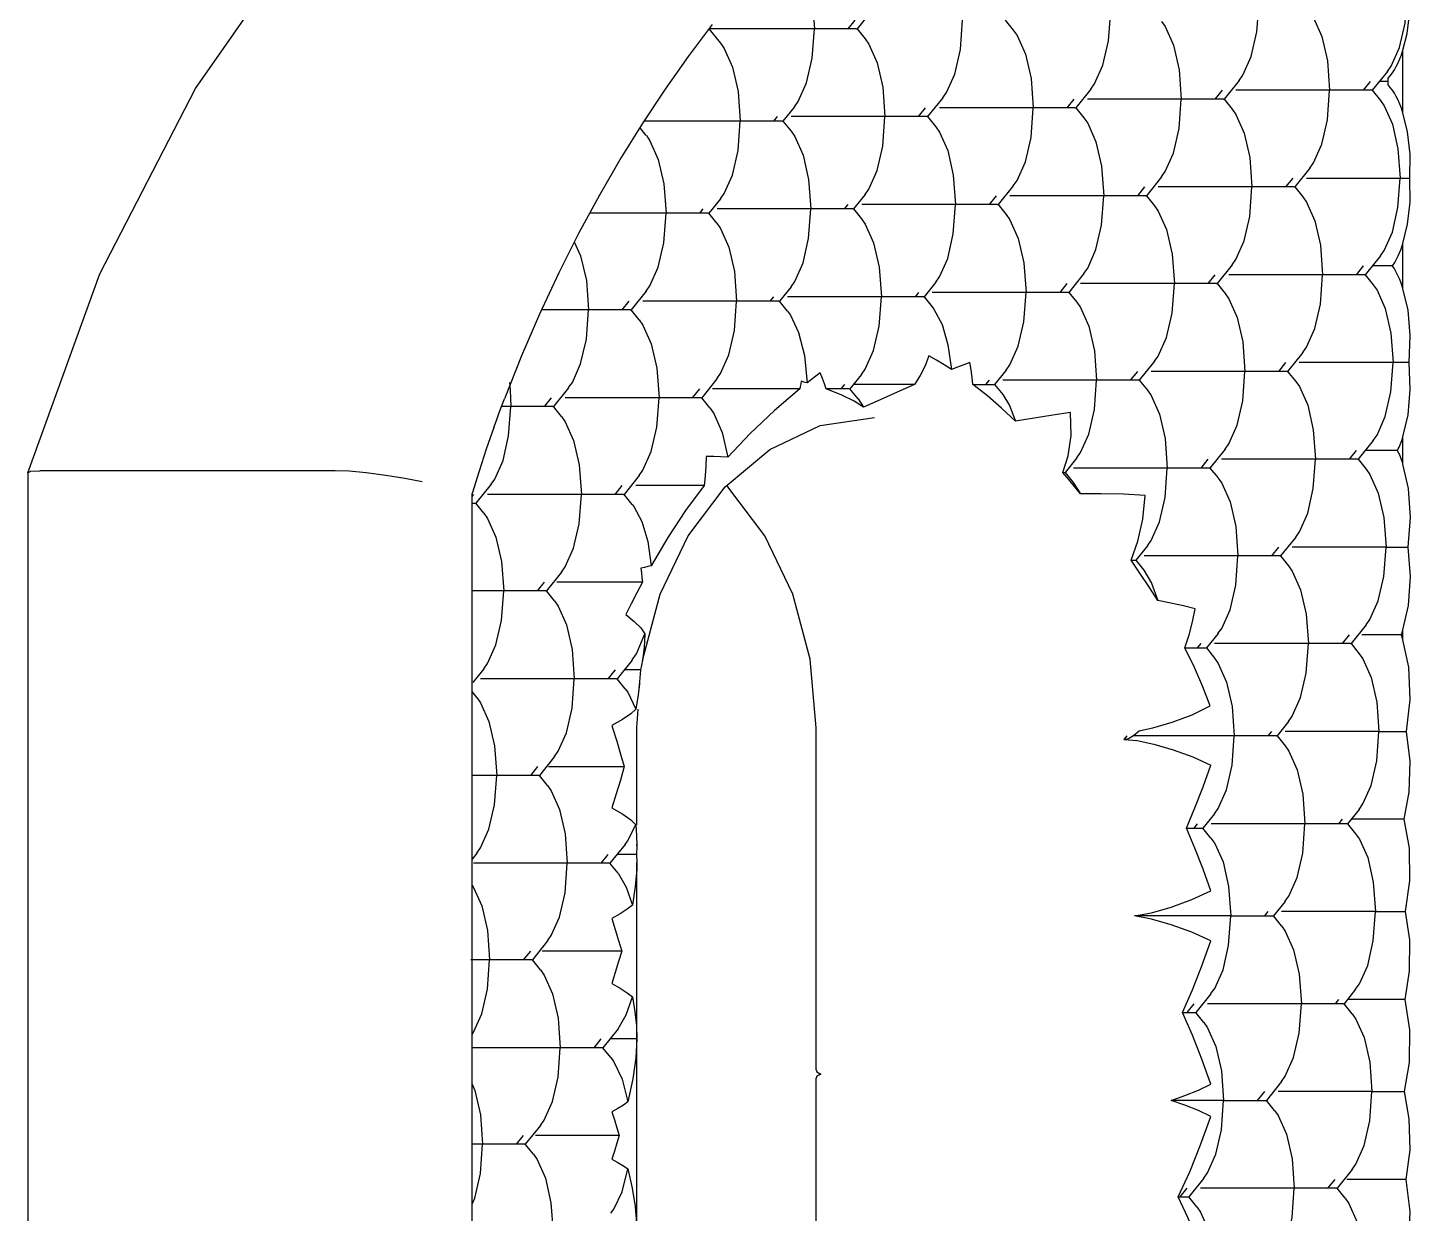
# Model space of a CAD drawing. Header units: millimetres. Extents: x 1084702 to 1166801, y 36632 to 124519.
# Drawn here: x 1097645.3 to 1097656.43, y 59353.25 to 59362.79 of the extents above; entities that cross this region are included whole.
import ezdxf

# ---------------------------------------------------------------- set-up
doc = ezdxf.new("R2010")
doc.units = ezdxf.units.MM
doc.header["$LTSCALE"] = 250
doc.linetypes.add('CENTER', pattern=[3, 2.5, -0.25, 0, -0.25])
doc.layers.get('0').update_dxf_attribs({"color": 255})

# ---------------------------------------------------------------- blocks, each defined once
blk = doc.blocks.new('PK65002M m platform_top')
at = {"linetype": 'Continuous'}
for p, q in [((-9494.819, 2012.475), (-9494.819, 2020.881)), ((-9498.397, 2019.4), (-9498.397, 2012.64)), ((-9499.725, 2018.828), (-9499.725, 2015.616)), ((-9501.169, 2018.695), (-9501.169, 2017.349)), ((-9505.428, 2018.315), (-9505.363, 2018.234)), ((-9504.234, 2018.385), (-9504.169, 2018.305)), ((-9505.485, 2018.083), (-9505.363, 2018.234)), ((-9505.359, 2018.234), (-9505.363, 2018.234)), ((-9505.359, 2018.234), (-9504.264, 2018.234)), ((-9505.29, 2018.234), (-9505.347, 2018.163)), ((-9504.291, 2018.154), (-9504.169, 2018.305)), ((-9504.084, 2018.305), (-9504.169, 2018.305)), ((-9504.153, 2018.234), (-9504.096, 2018.305)), ((-9505.921, 2018.163), (-9505.577, 2018.163)), ((-9505.577, 2018.163), (-9505.443, 2018.163)), ((-9498.465, 2018.117), (-9498.482, 2017.881)), ((-9498.948, 2017.729), (-9498.826, 2017.881)), ((-9498.891, 2017.961), (-9498.826, 2017.881)), ((-9498.822, 2017.881), (-9498.826, 2017.88)), ((-9498.822, 2017.881), (-9498.394, 2017.881)), ((-9498.81, 2017.81), (-9498.753, 2017.881)), ((-9498.465, 2017.644), (-9498.482, 2017.881)), ((-9499.582, 2017.81), (-9498.909, 2017.81)), ((-9505.945, 2017.676), (-9505.906, 2017.456)), ((-9504.859, 2017.608), (-9504.795, 2017.527)), ((-9505.644, 2017.456), (-9505.906, 2017.456)), ((-9505.644, 2017.456), (-9504.889, 2017.456)), ((-9504.916, 2017.376), (-9504.795, 2017.527)), ((-9504.778, 2017.456), (-9504.721, 2017.527)), ((-9504.45, 2017.527), (-9504.027, 2017.527)), ((-9501.207, 2017.315), (-9501.175, 2017.332)), ((-9501.189, 2017.315), (-9501.207, 2017.315)), ((-9501.175, 2017.298), (-9501.207, 2017.315)), ((-9501.175, 2017.332), (-9501.17, 2017.341)), ((-9501.17, 2017.341), (-9501.169, 2017.349)), ((-9501.169, 2017.28), (-9501.169, 2014.528)), ((-9499.573, 2016.951), (-9499.451, 2017.103)), ((-9499.516, 2017.183), (-9499.451, 2017.103)), ((-9499.447, 2017.103), (-9499.451, 2017.103)), ((-9499.447, 2017.103), (-9498.397, 2017.103)), ((-9499.435, 2017.032), (-9499.378, 2017.103)), ((-9499.725, 2017.032), (-9499.606, 2017.032)), ((-9499.606, 2017.032), (-9499.508, 2017.032)), ((-9504.291, 2016.9), (-9504.226, 2016.82)), ((-9505.513, 2016.633), (-9505.42, 2016.749)), ((-9505.485, 2016.83), (-9505.42, 2016.749)), ((-9505.415, 2016.749), (-9505.42, 2016.749)), ((-9505.415, 2016.749), (-9504.32, 2016.749)), ((-9505.375, 2016.714), (-9505.347, 2016.749)), ((-9504.348, 2016.669), (-9504.226, 2016.82)), ((-9504.118, 2016.82), (-9504.226, 2016.82)), ((-9504.21, 2016.749), (-9504.153, 2016.82)), ((-9505.913, 2016.714), (-9505.59, 2016.714)), ((-9505.59, 2016.714), (-9505.448, 2016.714)), ((-9498.522, 2016.632), (-9498.539, 2016.396)), ((-9498.948, 2016.476), (-9498.883, 2016.396)), ((-9499.603, 2016.325), (-9498.961, 2016.325)), ((-9499.005, 2016.244), (-9498.883, 2016.396)), ((-9498.879, 2016.396), (-9498.883, 2016.395)), ((-9498.879, 2016.396), (-9498.388, 2016.396)), ((-9498.867, 2016.325), (-9498.81, 2016.396)), ((-9498.522, 2016.159), (-9498.539, 2016.396)), ((-9505.949, 2016.236), (-9505.915, 2016.007)), ((-9504.916, 2016.123), (-9504.851, 2016.042)), ((-9505.673, 2016.007), (-9505.915, 2016.007)), ((-9505.673, 2016.007), (-9504.917, 2016.007)), ((-9504.945, 2015.926), (-9504.851, 2016.042)), ((-9504.807, 2016.007), (-9504.778, 2016.042)), ((-9504.507, 2016.042), (-9503.731, 2016.042)), ((-9499.639, 2015.811), (-9499.689, 2015.956)), ((-9499.573, 2015.698), (-9499.639, 2015.811)), ((-9499.573, 2015.698), (-9499.508, 2015.618)), ((-9499.723, 2015.547), (-9499.725, 2015.616)), ((-9499.725, 2015.478), (-9499.723, 2015.547)), ((-9499.723, 2015.547), (-9499.565, 2015.547)), ((-9499.63, 2015.467), (-9499.508, 2015.618)), ((-9499.504, 2015.618), (-9499.508, 2015.618)), ((-9499.504, 2015.618), (-9498.409, 2015.618)), ((-9499.492, 2015.547), (-9499.435, 2015.618)), ((-9498.436, 2015.537), (-9498.397, 2015.586)), ((-9504.348, 2015.416), (-9504.283, 2015.335)), ((-9499.722, 2015.395), (-9499.725, 2015.478)), ((-9499.725, 2015.478), (-9499.725, 2015.467)), ((-9499.649, 2015.441), (-9499.715, 2015.309)), ((-9499.63, 2015.466), (-9499.649, 2015.441)), ((-9505.448, 2015.3), (-9505.513, 2015.38)), ((-9504.376, 2015.219), (-9504.283, 2015.335)), ((-9504.15, 2015.335), (-9504.283, 2015.335)), ((-9504.238, 2015.3), (-9504.21, 2015.335)), ((-9499.725, 2015.309), (-9499.725, 2014.528)), ((-9499.715, 2015.309), (-9499.722, 2015.395)), ((-9505.903, 2015.264), (-9505.604, 2015.264)), ((-9505.604, 2015.264), (-9505.477, 2015.264)), ((-9505.541, 2015.184), (-9505.448, 2015.3)), ((-9505.444, 2015.3), (-9505.448, 2015.299)), ((-9505.444, 2015.3), (-9504.349, 2015.3)), ((-9505.404, 2015.264), (-9505.375, 2015.3)), ((-9499.005, 2014.991), (-9498.94, 2014.911)), ((-9499.062, 2014.759), (-9498.94, 2014.911)), ((-9498.935, 2014.911), (-9498.94, 2014.911)), ((-9498.935, 2014.911), (-9498.397, 2014.911)), ((-9498.924, 2014.84), (-9498.867, 2014.911)), ((-9499.013, 2014.84), (-9499.622, 2014.84)), ((-9504.88, 2014.592), (-9504.945, 2014.673)), ((-9505.701, 2014.557), (-9505.923, 2014.557)), ((-9505.701, 2014.557), (-9504.946, 2014.557)), ((-9504.973, 2014.477), (-9504.88, 2014.592)), ((-9504.875, 2014.592), (-9504.88, 2014.592)), ((-9504.875, 2014.592), (-9503.72, 2014.592)), ((-9504.835, 2014.557), (-9504.807, 2014.592)), ((-9503.725, 2014.59), (-9503.77, 2014.551)), ((-9503.646, 2014.622), (-9503.754, 2014.631)), ((-9503.67, 2014.592), (-9503.646, 2014.622)), ((-9499.725, 2014.528), (-9499.734, 2014.378)), ((-9499.523, 2014.508), (-9499.529, 2014.528)), ((-9499.717, 2014.377), (-9499.676, 2014.415)), ((-9499.734, 2014.263), (-9499.717, 2014.377)), ((-9499.651, 2014.242), (-9499.717, 2014.377)), ((-9499.745, 2014.174), (-9499.734, 2014.263)), ((-9499.742, 2014.22), (-9499.745, 2014.174)), ((-9499.63, 2014.214), (-9499.651, 2014.242)), ((-9499.63, 2014.213), (-9499.565, 2014.133)), ((-9498.436, 2014.284), (-9498.397, 2014.236)), ((-9499.754, 2014.062), (-9499.747, 2014.158)), ((-9499.747, 2014.158), (-9499.745, 2014.174)), ((-9499.687, 2013.982), (-9499.565, 2014.133)), ((-9499.561, 2014.133), (-9499.565, 2014.133)), ((-9499.561, 2014.133), (-9498.466, 2014.133)), ((-9499.549, 2014.062), (-9499.492, 2014.133)), ((-9498.493, 2014.052), (-9498.404, 2014.163)), ((-9504.311, 2013.885), (-9504.376, 2013.966)), ((-9499.771, 2013.987), (-9499.913, 2013.452)), ((-9499.771, 2013.987), (-9499.754, 2014.062)), ((-9499.754, 2014.062), (-9499.671, 2014.062)), ((-9499.687, 2013.981), (-9499.721, 2013.932)), ((-9499.671, 2014.062), (-9499.622, 2014.062)), ((-9505.477, 2013.85), (-9505.541, 2013.931)), ((-9504.405, 2013.769), (-9504.311, 2013.885)), ((-9504.267, 2013.85), (-9504.238, 2013.885)), ((-9499.721, 2013.932), (-9499.789, 2013.772)), ((-9505.894, 2013.819), (-9505.894, 2013.74)), ((-9505.881, 2013.779), (-9505.563, 2013.779)), ((-9505.598, 2013.699), (-9505.477, 2013.85)), ((-9505.472, 2013.85), (-9505.477, 2013.85)), ((-9505.472, 2013.85), (-9504.377, 2013.85)), ((-9505.46, 2013.779), (-9505.404, 2013.85)), ((-9499.913, 2013.452), (-9500.139, 2012.982)), ((-9499.118, 2013.274), (-9498.997, 2013.426)), ((-9499.062, 2013.506), (-9498.997, 2013.426)), ((-9498.992, 2013.426), (-9498.997, 2013.426)), ((-9498.992, 2013.426), (-9498.397, 2013.426)), ((-9498.924, 2013.426), (-9498.98, 2013.355)), ((-9499.769, 2013.355), (-9499.081, 2013.355)), ((-9504.908, 2013.143), (-9504.973, 2013.224)), ((-9503.743, 2013.178), (-9503.808, 2013.259)), ((-9503.776, 2013.283), (-9503.704, 2013.178)), ((-9505.03, 2012.992), (-9504.908, 2013.143)), ((-9504.904, 2013.143), (-9504.908, 2013.143)), ((-9504.904, 2013.143), (-9503.809, 2013.143)), ((-9504.892, 2013.072), (-9504.835, 2013.143)), ((-9503.836, 2013.062), (-9503.743, 2013.178)), ((-9503.704, 2013.178), (-9503.743, 2013.178)), ((-9505.758, 2013.072), (-9505.935, 2013.072)), ((-9505.758, 2013.072), (-9505.003, 2013.072)), ((-9500.139, 2012.982), (-9500.437, 2012.588)), ((-9499.687, 2012.729), (-9499.7, 2012.746)), ((-9498.493, 2012.799), (-9498.428, 2012.719)), ((-9503.239, 2012.552), (-9503.296, 2012.643)), ((-9499.744, 2012.497), (-9499.622, 2012.648)), ((-9499.687, 2012.729), (-9499.622, 2012.648)), ((-9499.618, 2012.648), (-9499.622, 2012.648)), ((-9499.618, 2012.648), (-9498.523, 2012.648)), ((-9499.549, 2012.648), (-9499.606, 2012.577)), ((-9498.55, 2012.567), (-9498.428, 2012.719)), ((-9498.454, 2012.462), (-9498.397, 2012.64)), ((-9498.397, 2012.719), (-9498.428, 2012.719)), ((-9498.397, 2012.666), (-9498.412, 2012.648)), ((-9503.175, 2012.471), (-9503.239, 2012.552)), ((-9503.202, 2012.528), (-9503.154, 2012.471)), ((-9500.266, 2012.577), (-9499.716, 2012.577)), ((-9505.533, 2012.365), (-9505.598, 2012.446)), ((-9504.461, 2012.285), (-9504.34, 2012.436)), ((-9504.34, 2012.436), (-9504.405, 2012.516)), ((-9504.335, 2012.436), (-9504.34, 2012.436)), ((-9504.335, 2012.436), (-9503.24, 2012.436)), ((-9504.324, 2012.365), (-9504.267, 2012.436)), ((-9503.268, 2012.355), (-9503.175, 2012.471)), ((-9503.154, 2012.471), (-9503.197, 2012.337)), ((-9503.154, 2012.471), (-9503.175, 2012.471)), ((-9497.296, 2012.458), (-9494.917, 2012.458)), ((-9494.819, 2012.475), (-9494.819, 2012.474)), ((-9505.894, 2012.404), (-9505.894, 2012.184)), ((-9505.655, 2012.214), (-9505.533, 2012.365)), ((-9505.529, 2012.365), (-9505.533, 2012.365)), ((-9505.529, 2012.365), (-9504.434, 2012.365)), ((-9505.517, 2012.294), (-9505.46, 2012.365)), ((-9505.851, 2012.294), (-9505.6, 2012.294)), ((-9501.201, 2012.095), (-9501.637, 2012.028)), ((-9498.692, 2012.178), (-9498.709, 2011.941)), ((-9499.118, 2012.021), (-9499.054, 2011.941)), ((-9502.547, 2011.855), (-9502.431, 2011.764)), ((-9501.683, 2011.886), (-9501.549, 2011.946)), ((-9501.506, 2011.88), (-9501.549, 2011.946)), ((-9501.506, 2011.88), (-9501.441, 2011.799)), ((-9500.369, 2011.719), (-9500.247, 2011.87)), ((-9500.312, 2011.951), (-9500.247, 2011.87)), ((-9500.243, 2011.87), (-9500.247, 2011.87)), ((-9500.243, 2011.87), (-9499.148, 2011.87)), ((-9500.174, 2011.87), (-9500.231, 2011.799)), ((-9499.175, 2011.79), (-9499.054, 2011.941)), ((-9499.049, 2011.941), (-9499.053, 2011.941)), ((-9499.049, 2011.941), (-9498.659, 2011.941)), ((-9498.98, 2011.941), (-9499.037, 2011.87)), ((-9498.795, 2011.534), (-9498.659, 2011.878)), ((-9498.708, 2011.875), (-9498.709, 2011.941)), ((-9498.659, 2011.941), (-9498.633, 2011.941)), ((-9498.635, 2011.941), (-9498.659, 2011.878)), ((-9504.965, 2011.658), (-9505.03, 2011.739)), ((-9503.771, 2011.729), (-9503.836, 2011.809)), ((-9502.699, 2011.648), (-9502.606, 2011.764)), ((-9502.606, 2011.764), (-9502.671, 2011.845)), ((-9502.561, 2011.729), (-9502.533, 2011.764)), ((-9502.431, 2011.764), (-9502.546, 2011.764)), ((-9501.961, 2011.764), (-9501.622, 2011.764)), ((-9501.622, 2011.764), (-9501.469, 2011.764)), ((-9501.534, 2011.683), (-9501.441, 2011.799)), ((-9501.396, 2011.764), (-9501.368, 2011.799)), ((-9501.375, 2011.849), (-9501.25, 2011.799)), ((-9501.036, 2011.799), (-9500.334, 2011.799)), ((-9505.087, 2011.507), (-9504.965, 2011.658)), ((-9504.961, 2011.658), (-9504.965, 2011.658)), ((-9504.961, 2011.658), (-9503.866, 2011.658)), ((-9504.949, 2011.587), (-9504.892, 2011.658)), ((-9503.893, 2011.577), (-9503.771, 2011.729)), ((-9503.767, 2011.729), (-9503.771, 2011.729)), ((-9503.767, 2011.729), (-9502.672, 2011.729)), ((-9503.755, 2011.658), (-9503.698, 2011.729)), ((-9505.945, 2011.587), (-9505.059, 2011.587)), ((-9499.744, 2011.244), (-9499.679, 2011.163)), ((-9503.203, 2011.022), (-9503.268, 2011.102)), ((-9502.038, 2011.057), (-9502.103, 2011.138)), ((-9500.966, 2010.976), (-9500.873, 2011.092)), ((-9500.937, 2011.173), (-9500.873, 2011.092)), ((-9500.868, 2011.092), (-9500.872, 2011.092)), ((-9500.868, 2011.092), (-9499.773, 2011.092)), ((-9500.799, 2011.092), (-9500.828, 2011.057)), ((-9499.8, 2011.012), (-9499.679, 2011.163)), ((-9499.674, 2011.163), (-9499.679, 2011.163)), ((-9499.674, 2011.163), (-9498.956, 2011.163)), ((-9499.606, 2011.163), (-9499.663, 2011.092)), ((-9505.894, 2010.99), (-9505.894, 2010.629)), ((-9505.59, 2010.88), (-9505.655, 2010.961)), ((-9504.397, 2010.951), (-9504.461, 2011.031)), ((-9503.325, 2010.87), (-9503.203, 2011.022)), ((-9503.199, 2011.022), (-9503.203, 2011.021)), ((-9503.199, 2011.022), (-9502.104, 2011.022)), ((-9503.187, 2010.951), (-9503.13, 2011.022)), ((-9502.131, 2010.941), (-9502.038, 2011.057)), ((-9502.033, 2011.057), (-9502.038, 2011.057)), ((-9502.033, 2011.057), (-9500.938, 2011.057)), ((-9501.993, 2011.022), (-9501.965, 2011.057)), ((-9505.712, 2010.729), (-9505.59, 2010.88)), ((-9505.586, 2010.88), (-9505.59, 2010.88)), ((-9505.586, 2010.88), (-9504.491, 2010.88)), ((-9505.574, 2010.809), (-9505.517, 2010.88)), ((-9504.518, 2010.8), (-9504.397, 2010.951)), ((-9504.392, 2010.951), (-9504.397, 2010.951)), ((-9504.392, 2010.951), (-9503.297, 2010.951)), ((-9504.38, 2010.88), (-9504.324, 2010.951)), ((-9499.255, 2010.549), (-9499.095, 2010.865)), ((-9505.81, 2010.809), (-9505.647, 2010.809)), ((-9499.221, 2010.615), (-9499.272, 2010.729)), ((-9499.423, 2010.239), (-9499.255, 2010.549)), ((-9501.469, 2010.35), (-9501.534, 2010.43)), ((-9500.369, 2010.466), (-9500.304, 2010.385)), ((-9505.951, 2010.296), (-9505.95, 2010.102)), ((-9503.828, 2010.244), (-9503.893, 2010.324)), ((-9502.756, 2010.163), (-9502.635, 2010.315)), ((-9502.635, 2010.315), (-9502.699, 2010.395)), ((-9502.63, 2010.315), (-9502.634, 2010.314)), ((-9502.63, 2010.315), (-9501.535, 2010.315)), ((-9502.618, 2010.244), (-9502.561, 2010.315)), ((-9501.563, 2010.234), (-9501.469, 2010.35)), ((-9501.465, 2010.35), (-9501.469, 2010.35)), ((-9501.465, 2010.35), (-9500.37, 2010.35)), ((-9501.396, 2010.35), (-9501.425, 2010.315)), ((-9500.397, 2010.269), (-9500.304, 2010.385)), ((-9500.3, 2010.385), (-9500.304, 2010.385)), ((-9500.3, 2010.385), (-9499.343, 2010.385)), ((-9500.231, 2010.385), (-9500.259, 2010.35)), ((-9505.022, 2010.173), (-9505.087, 2010.254)), ((-9503.95, 2010.093), (-9503.828, 2010.244)), ((-9503.824, 2010.244), (-9503.828, 2010.244)), ((-9503.824, 2010.244), (-9502.729, 2010.244)), ((-9503.812, 2010.173), (-9503.755, 2010.244)), ((-9499.599, 2009.936), (-9499.423, 2010.239)), ((-9505.95, 2010.102), (-9505.951, 2009.909)), ((-9505.116, 2010.102), (-9505.95, 2010.102)), ((-9505.144, 2010.022), (-9505.022, 2010.173)), ((-9505.017, 2010.173), (-9505.022, 2010.173)), ((-9505.017, 2010.173), (-9503.923, 2010.173)), ((-9505.006, 2010.102), (-9504.949, 2010.173)), ((-9499.772, 2009.658), (-9499.599, 2009.936)), ((-9499.8, 2009.759), (-9499.749, 2009.694)), ((-9502.066, 2009.607), (-9502.131, 2009.688)), ((-9500.994, 2009.527), (-9500.901, 2009.643)), ((-9500.901, 2009.643), (-9500.966, 2009.723)), ((-9500.896, 2009.643), (-9500.901, 2009.643)), ((-9500.896, 2009.643), (-9499.781, 2009.643)), ((-9500.828, 2009.643), (-9500.856, 2009.607)), ((-9505.894, 2009.576), (-9505.894, 2009.073)), ((-9504.454, 2009.466), (-9504.518, 2009.547)), ((-9503.381, 2009.385), (-9503.26, 2009.537)), ((-9503.26, 2009.537), (-9503.325, 2009.617)), ((-9503.255, 2009.537), (-9503.26, 2009.537)), ((-9503.255, 2009.537), (-9502.161, 2009.537)), ((-9503.244, 2009.466), (-9503.187, 2009.537)), ((-9502.188, 2009.456), (-9502.066, 2009.607)), ((-9502.062, 2009.607), (-9502.066, 2009.607)), ((-9502.062, 2009.607), (-9500.967, 2009.607)), ((-9501.993, 2009.607), (-9502.05, 2009.537)), ((-9505.647, 2009.395), (-9505.712, 2009.476)), ((-9504.575, 2009.315), (-9504.454, 2009.466)), ((-9504.449, 2009.466), (-9504.453, 2009.466)), ((-9504.449, 2009.466), (-9503.354, 2009.466)), ((-9504.437, 2009.395), (-9504.38, 2009.466)), ((-9505.775, 2009.352), (-9505.775, 2009.297)), ((-9505.775, 2009.325), (-9505.704, 2009.325)), ((-9505.769, 2009.244), (-9505.647, 2009.395)), ((-9505.643, 2009.395), (-9505.647, 2009.395)), ((-9505.643, 2009.395), (-9504.548, 2009.395)), ((-9505.631, 2009.325), (-9505.574, 2009.395)), ((-9505.799, 2009.201), (-9505.866, 2009.051)), ((-9505.769, 2009.244), (-9505.799, 2009.201)), ((-9500.33, 2008.866), (-9500.138, 2009.122)), ((-9501.498, 2008.9), (-9501.563, 2008.981)), ((-9500.304, 2008.901), (-9500.397, 2009.016)), ((-9502.691, 2008.83), (-9502.756, 2008.91)), ((-9501.619, 2008.749), (-9501.498, 2008.9)), ((-9501.493, 2008.9), (-9501.498, 2008.9)), ((-9501.493, 2008.9), (-9500.304, 2008.9)), ((-9501.425, 2008.9), (-9501.482, 2008.83))]:
    blk.add_line(p, q, dxfattribs=at)
for points in [[(-9504.234, 2018.385), (-9504.264, 2018.428), (-9504.331, 2018.578), (-9504.376, 2018.775), (-9504.394, 2019.012)], [(-9505.894, 2018.91), (-9505.941, 2018.686), (-9505.952, 2018.421), (-9505.921, 2018.163)], [(-9505.428, 2018.315), (-9505.458, 2018.358), (-9505.525, 2018.507), (-9505.57, 2018.704), (-9505.587, 2018.941)], [(-9504.859, 2018.861), (-9504.889, 2018.818), (-9504.956, 2018.668), (-9505.002, 2018.471), (-9505.019, 2018.234)], [(-9504.303, 2018.828), (-9504.234, 2018.645), (-9504.161, 2018.47), (-9504.084, 2018.305)], [(-9498.891, 2017.961), (-9498.921, 2018.004), (-9498.988, 2018.154), (-9499.033, 2018.351), (-9499.051, 2018.588)], [(-9499.653, 2018.079), (-9499.686, 2018.235), (-9499.71, 2018.382), (-9499.723, 2018.517)], [(-9499.516, 2018.436), (-9499.54, 2018.403), (-9499.607, 2018.263), (-9499.653, 2018.079)], [(-9498.397, 2018.364), (-9498.42, 2018.315), (-9498.465, 2018.117)], [(-9504.859, 2017.608), (-9504.889, 2017.65), (-9504.956, 2017.8), (-9505.002, 2017.997), (-9505.019, 2018.234)], [(-9504.084, 2018.305), (-9504.177, 2018.102), (-9504.264, 2017.886), (-9504.346, 2017.657)], [(-9505.921, 2018.163), (-9505.951, 2017.926), (-9505.945, 2017.676)], [(-9504.291, 2018.153), (-9504.321, 2018.111), (-9504.388, 2017.961), (-9504.433, 2017.764), (-9504.45, 2017.527)], [(-9505.484, 2018.083), (-9505.515, 2018.04), (-9505.582, 2017.89), (-9505.627, 2017.693), (-9505.644, 2017.456)], [(-9499.523, 2018), (-9499.572, 2018.027), (-9499.616, 2018.054), (-9499.653, 2018.079)], [(-9499.582, 2017.81), (-9499.564, 2017.873), (-9499.544, 2017.936), (-9499.523, 2018)], [(-9499.523, 2017.619), (-9499.544, 2017.683), (-9499.564, 2017.747), (-9499.582, 2017.81)], [(-9504.346, 2017.657), (-9504.247, 2017.61), (-9504.138, 2017.566), (-9504.027, 2017.527)], [(-9498.948, 2017.729), (-9498.978, 2017.686), (-9499.045, 2017.537), (-9499.09, 2017.34), (-9499.107, 2017.103)], [(-9498.397, 2017.397), (-9498.42, 2017.447), (-9498.465, 2017.644)], [(-9499.725, 2017.032), (-9499.716, 2017.185), (-9499.691, 2017.355), (-9499.653, 2017.54)], [(-9499.653, 2017.54), (-9499.616, 2017.566), (-9499.572, 2017.592), (-9499.523, 2017.619)], [(-9499.516, 2017.183), (-9499.54, 2017.217), (-9499.607, 2017.356), (-9499.653, 2017.54)], [(-9505.906, 2017.456), (-9505.947, 2017.221), (-9505.95, 2016.958), (-9505.913, 2016.714)], [(-9505.485, 2016.83), (-9505.515, 2016.873), (-9505.582, 2017.022), (-9505.627, 2017.219), (-9505.644, 2017.456)], [(-9504.45, 2017.527), (-9504.79, 2017.527), (-9504.794, 2017.527)], [(-9504.291, 2016.901), (-9504.321, 2016.943), (-9504.388, 2017.093), (-9504.433, 2017.29), (-9504.45, 2017.527)], [(-9504.027, 2017.527), (-9504.138, 2017.488), (-9504.247, 2017.444), (-9504.346, 2017.397)], [(-9504.916, 2017.376), (-9504.946, 2017.333), (-9505.013, 2017.183), (-9505.059, 2016.986), (-9505.076, 2016.749)], [(-9504.346, 2017.397), (-9504.274, 2017.195), (-9504.198, 2017.003), (-9504.118, 2016.82)], [(-9501.169, 2017.28), (-9501.17, 2017.289), (-9501.175, 2017.298)], [(-9498.948, 2016.476), (-9498.978, 2016.519), (-9499.045, 2016.669), (-9499.09, 2016.866), (-9499.107, 2017.103)], [(-9499.689, 2016.694), (-9499.708, 2016.815), (-9499.721, 2016.928), (-9499.725, 2017.032)], [(-9498.397, 2016.997), (-9498.409, 2016.979), (-9498.476, 2016.83), (-9498.522, 2016.632)], [(-9499.573, 2016.951), (-9499.639, 2016.839), (-9499.689, 2016.694)], [(-9504.916, 2016.123), (-9504.946, 2016.165), (-9505.013, 2016.315), (-9505.059, 2016.512), (-9505.076, 2016.749)], [(-9504.118, 2016.82), (-9504.198, 2016.637), (-9504.274, 2016.445), (-9504.346, 2016.243)], [(-9505.913, 2016.714), (-9505.948, 2016.486), (-9505.949, 2016.236)], [(-9504.348, 2016.668), (-9504.378, 2016.626), (-9504.445, 2016.476), (-9504.49, 2016.279), (-9504.507, 2016.042)], [(-9499.523, 2016.586), (-9499.591, 2016.624), (-9499.647, 2016.661), (-9499.689, 2016.694)], [(-9505.513, 2016.633), (-9505.543, 2016.59), (-9505.61, 2016.441), (-9505.655, 2016.244), (-9505.673, 2016.007)], [(-9499.603, 2016.325), (-9499.578, 2016.41), (-9499.551, 2016.498), (-9499.523, 2016.586)], [(-9499.523, 2016.064), (-9499.551, 2016.152), (-9499.578, 2016.239), (-9499.603, 2016.325)], [(-9504.346, 2016.243), (-9504.193, 2016.173), (-9504.028, 2016.113), (-9503.868, 2016.068), (-9503.731, 2016.042)], [(-9499.005, 2016.244), (-9499.035, 2016.201), (-9499.102, 2016.052), (-9499.147, 2015.855), (-9499.164, 2015.618)], [(-9498.397, 2015.795), (-9498.409, 2015.812), (-9498.476, 2015.962), (-9498.522, 2016.159)], [(-9505.915, 2016.007), (-9505.95, 2015.76), (-9505.946, 2015.497), (-9505.903, 2015.264)], [(-9505.513, 2015.38), (-9505.543, 2015.423), (-9505.61, 2015.573), (-9505.655, 2015.77), (-9505.673, 2016.007)], [(-9504.507, 2016.042), (-9504.847, 2016.042), (-9504.851, 2016.042)], [(-9504.348, 2015.416), (-9504.378, 2015.458), (-9504.445, 2015.608), (-9504.49, 2015.805), (-9504.507, 2016.042)], [(-9503.731, 2016.042), (-9503.868, 2016.016), (-9504.028, 2015.971), (-9504.194, 2015.911), (-9504.346, 2015.841)], [(-9499.689, 2015.956), (-9499.647, 2015.989), (-9499.591, 2016.026), (-9499.523, 2016.064)], [(-9504.944, 2015.926), (-9504.975, 2015.883), (-9505.042, 2015.734), (-9505.087, 2015.536), (-9505.104, 2015.3)], [(-9499.725, 2015.616), (-9499.724, 2015.668), (-9499.712, 2015.805), (-9499.689, 2015.956)], [(-9504.346, 2015.841), (-9504.284, 2015.665), (-9504.219, 2015.497), (-9504.15, 2015.335)], [(-9499.005, 2014.991), (-9499.035, 2015.034), (-9499.102, 2015.184), (-9499.147, 2015.381), (-9499.164, 2015.618)], [(-9498.436, 2015.537), (-9498.466, 2015.494), (-9498.533, 2015.345)], [(-9504.15, 2015.335), (-9504.219, 2015.173), (-9504.284, 2015.004), (-9504.346, 2014.829)], [(-9499.523, 2015.172), (-9499.611, 2015.222), (-9499.676, 2015.269), (-9499.715, 2015.309)], [(-9498.533, 2015.345), (-9498.579, 2015.148), (-9498.596, 2014.911)], [(-9505.903, 2015.264), (-9505.944, 2015.047), (-9505.952, 2014.797), (-9505.923, 2014.557)], [(-9504.945, 2014.673), (-9504.975, 2014.716), (-9505.042, 2014.866), (-9505.087, 2015.063), (-9505.104, 2015.3)], [(-9504.376, 2015.219), (-9504.406, 2015.176), (-9504.473, 2015.026), (-9504.519, 2014.829), (-9504.536, 2014.592)], [(-9505.541, 2015.184), (-9505.571, 2015.141), (-9505.638, 2014.991), (-9505.684, 2014.794), (-9505.701, 2014.557)], [(-9499.622, 2014.84), (-9499.592, 2014.948), (-9499.559, 2015.059), (-9499.523, 2015.172)], [(-9498.533, 2014.477), (-9498.579, 2014.674), (-9498.596, 2014.911)], [(-9503.754, 2014.631), (-9503.888, 2014.659), (-9504.043, 2014.704), (-9504.201, 2014.762), (-9504.346, 2014.829)], [(-9499.529, 2014.528), (-9499.563, 2014.635), (-9499.594, 2014.739), (-9499.622, 2014.84)], [(-9499.061, 2014.759), (-9499.092, 2014.717), (-9499.158, 2014.567), (-9499.204, 2014.37), (-9499.221, 2014.133)], [(-9505.923, 2014.557), (-9505.953, 2014.301), (-9505.941, 2014.04), (-9505.894, 2013.819)], [(-9505.542, 2013.931), (-9505.571, 2013.973), (-9505.638, 2014.123), (-9505.684, 2014.32), (-9505.701, 2014.557)], [(-9504.376, 2013.966), (-9504.406, 2014.009), (-9504.473, 2014.159), (-9504.519, 2014.356), (-9504.536, 2014.592)], [(-9503.88, 2014.528), (-9504.036, 2014.483), (-9504.197, 2014.422), (-9504.342, 2014.351)], [(-9503.77, 2014.551), (-9503.805, 2014.545), (-9503.841, 2014.537), (-9503.88, 2014.528)], [(-9503.646, 2014.622), (-9503.683, 2014.614), (-9503.725, 2014.59)], [(-9501.169, 2014.528), (-9501.121, 2013.976), (-9500.981, 2013.452), (-9500.756, 2012.982), (-9500.457, 2012.588), (-9500.447, 2012.579)], [(-9504.973, 2014.476), (-9505.003, 2014.434), (-9505.07, 2014.284), (-9505.115, 2014.087), (-9505.133, 2013.85)], [(-9499.676, 2014.415), (-9499.61, 2014.46), (-9499.523, 2014.508)], [(-9498.436, 2014.284), (-9498.466, 2014.327), (-9498.533, 2014.477)], [(-9504.342, 2014.351), (-9504.282, 2014.198), (-9504.214, 2014.043), (-9504.138, 2013.885)], [(-9499.062, 2013.506), (-9499.092, 2013.549), (-9499.158, 2013.699), (-9499.204, 2013.896), (-9499.221, 2014.133)], [(-9499.789, 2013.772), (-9499.784, 2013.881), (-9499.771, 2013.987)], [(-9498.493, 2014.052), (-9498.523, 2014.009), (-9498.59, 2013.86), (-9498.635, 2013.663), (-9498.653, 2013.426)], [(-9504.138, 2013.885), (-9504.252, 2013.885), (-9504.307, 2013.885), (-9504.311, 2013.885)], [(-9504.138, 2013.885), (-9504.171, 2013.779), (-9504.198, 2013.674), (-9504.22, 2013.571)], [(-9504.973, 2013.224), (-9505.003, 2013.266), (-9505.07, 2013.416), (-9505.115, 2013.613), (-9505.133, 2013.85)], [(-9504.404, 2013.769), (-9504.435, 2013.727), (-9504.502, 2013.577), (-9504.547, 2013.38), (-9504.564, 2013.143)], [(-9499.637, 2013.615), (-9499.704, 2013.671), (-9499.756, 2013.724), (-9499.789, 2013.772)], [(-9505.894, 2013.74), (-9505.938, 2013.543), (-9505.954, 2013.31), (-9505.935, 2013.072)], [(-9505.598, 2013.699), (-9505.628, 2013.656), (-9505.695, 2013.506), (-9505.741, 2013.309), (-9505.758, 2013.072)], [(-9504.22, 2013.571), (-9504.126, 2013.546), (-9504.024, 2013.523), (-9503.92, 2013.503)], [(-9499.769, 2013.355), (-9499.724, 2013.442), (-9499.68, 2013.529), (-9499.637, 2013.615)], [(-9503.92, 2013.503), (-9503.848, 2013.391), (-9503.776, 2013.283)], [(-9503.808, 2013.259), (-9503.87, 2013.363), (-9503.92, 2013.503)], [(-9498.493, 2012.799), (-9498.523, 2012.842), (-9498.59, 2012.992), (-9498.635, 2013.189), (-9498.653, 2013.426)], [(-9499.756, 2013.242), (-9499.761, 2013.279), (-9499.765, 2013.317), (-9499.769, 2013.355)], [(-9500.266, 2012.577), (-9500.117, 2012.779), (-9499.975, 2012.995), (-9499.841, 2013.223)], [(-9499.841, 2013.223), (-9499.814, 2013.229), (-9499.785, 2013.236), (-9499.756, 2013.242)], [(-9499.7, 2012.746), (-9499.764, 2012.867), (-9499.813, 2013.028), (-9499.841, 2013.223)], [(-9499.118, 2013.274), (-9499.148, 2013.232), (-9499.215, 2013.082), (-9499.261, 2012.885), (-9499.278, 2012.648)], [(-9504.405, 2012.517), (-9504.435, 2012.559), (-9504.502, 2012.709), (-9504.547, 2012.906), (-9504.564, 2013.143)], [(-9503.704, 2013.178), (-9503.758, 2013.025), (-9503.798, 2012.848), (-9503.819, 2012.656)], [(-9505.935, 2013.072), (-9505.954, 2012.834), (-9505.938, 2012.601), (-9505.894, 2012.404)], [(-9505.598, 2012.446), (-9505.628, 2012.488), (-9505.695, 2012.638), (-9505.741, 2012.835), (-9505.758, 2013.072)], [(-9505.03, 2012.992), (-9505.06, 2012.949), (-9505.127, 2012.799), (-9505.172, 2012.602), (-9505.189, 2012.365)], [(-9503.836, 2013.062), (-9503.866, 2013.02), (-9503.933, 2012.87), (-9503.979, 2012.673), (-9503.996, 2012.436)], [(-9503.819, 2012.656), (-9503.643, 2012.647), (-9503.465, 2012.643), (-9503.296, 2012.643)], [(-9503.296, 2012.643), (-9503.249, 2012.586), (-9503.202, 2012.528)], [(-9499.118, 2012.022), (-9499.148, 2012.064), (-9499.215, 2012.214), (-9499.261, 2012.411), (-9499.278, 2012.648)], [(-9500.437, 2012.588), (-9500.795, 2012.287), (-9501.201, 2012.095)], [(-9500.283, 2012.342), (-9500.28, 2012.421), (-9500.274, 2012.5), (-9500.266, 2012.577)], [(-9498.55, 2012.567), (-9498.58, 2012.525), (-9498.647, 2012.375), (-9498.692, 2012.178)], [(-9497.995, 2012.548), (-9497.856, 2012.52), (-9497.702, 2012.495), (-9497.546, 2012.475), (-9497.407, 2012.462), (-9497.296, 2012.458)], [(-9503.836, 2011.809), (-9503.866, 2011.852), (-9503.933, 2012.002), (-9503.979, 2012.199), (-9503.996, 2012.436)], [(-9494.819, 2012.474), (-9495.401, 2010.874), (-9496.171, 2009.38), (-9497.107, 2008.039), (-9498.19, 2006.878), (-9499.396, 2005.923), (-9500.697, 2005.194)], [(-9499.743, 2012.497), (-9499.774, 2012.454), (-9499.841, 2012.304), (-9499.886, 2012.107), (-9499.903, 2011.87)], [(-9498.574, 2012.11), (-9498.512, 2012.285), (-9498.454, 2012.462)], [(-9494.819, 2012.474), (-9494.845, 2012.462), (-9494.917, 2012.458)], [(-9505.03, 2011.739), (-9505.06, 2011.781), (-9505.127, 2011.931), (-9505.172, 2012.128), (-9505.189, 2012.365)], [(-9503.268, 2012.355), (-9503.298, 2012.312), (-9503.365, 2012.163), (-9503.41, 2011.966), (-9503.427, 2011.729)], [(-9503.197, 2012.337), (-9503.221, 2012.173), (-9503.218, 2011.989)], [(-9501.036, 2011.799), (-9500.833, 2011.972), (-9500.638, 2012.157), (-9500.456, 2012.349)], [(-9500.456, 2012.349), (-9500.402, 2012.346), (-9500.344, 2012.344), (-9500.283, 2012.342)], [(-9500.312, 2011.951), (-9500.344, 2011.996), (-9500.411, 2012.149), (-9500.456, 2012.349)], [(-9505.894, 2012.184), (-9505.935, 2012.009), (-9505.953, 2011.804), (-9505.945, 2011.587)], [(-9505.655, 2012.214), (-9505.685, 2012.171), (-9505.752, 2012.021)], [(-9504.461, 2012.284), (-9504.491, 2012.242), (-9504.558, 2012.092), (-9504.604, 2011.895), (-9504.621, 2011.658)], [(-9498.574, 2012.11), (-9498.594, 2012.054), (-9498.614, 2011.997), (-9498.635, 2011.941)], [(-9505.752, 2012.021), (-9505.797, 2011.824), (-9505.815, 2011.587)], [(-9503.218, 2011.989), (-9503.075, 2012.01), (-9502.924, 2012.034), (-9502.775, 2012.06)], [(-9502.775, 2012.06), (-9502.661, 2011.953), (-9502.547, 2011.855)], [(-9502.671, 2011.845), (-9502.725, 2011.932), (-9502.775, 2012.06)], [(-9501.961, 2011.764), (-9501.82, 2011.825), (-9501.683, 2011.886)], [(-9501.549, 2011.946), (-9501.475, 2011.898), (-9501.375, 2011.849)], [(-9499.744, 2011.244), (-9499.774, 2011.286), (-9499.841, 2011.436), (-9499.886, 2011.633), (-9499.903, 2011.87)], [(-9498.698, 2011.747), (-9498.704, 2011.81), (-9498.708, 2011.875)], [(-9502.546, 2011.764), (-9502.601, 2011.764), (-9502.606, 2011.764)], [(-9502.431, 2011.764), (-9502.426, 2011.706), (-9502.418, 2011.646), (-9502.405, 2011.586)], [(-9502.077, 2011.534), (-9502.045, 2011.613), (-9502.005, 2011.691), (-9501.961, 2011.764)], [(-9501.441, 2011.8), (-9501.435, 2011.799), (-9501.25, 2011.799)], [(-9501.25, 2011.799), (-9501.237, 2011.757), (-9501.22, 2011.714), (-9501.2, 2011.671)], [(-9501.2, 2011.671), (-9501.166, 2011.697), (-9501.131, 2011.724), (-9501.096, 2011.751)], [(-9501.096, 2011.751), (-9501.08, 2011.747), (-9501.064, 2011.743), (-9501.048, 2011.738)], [(-9500.937, 2011.173), (-9500.961, 2011.206), (-9501.027, 2011.346), (-9501.074, 2011.53), (-9501.096, 2011.751)], [(-9501.048, 2011.738), (-9501.044, 2011.759), (-9501.04, 2011.779), (-9501.036, 2011.799)], [(-9499.175, 2011.789), (-9499.205, 2011.747), (-9499.272, 2011.597), (-9499.318, 2011.4), (-9499.335, 2011.163)], [(-9504.462, 2011.032), (-9504.491, 2011.074), (-9504.558, 2011.224), (-9504.604, 2011.421), (-9504.621, 2011.658)], [(-9503.268, 2011.102), (-9503.298, 2011.145), (-9503.365, 2011.295), (-9503.41, 2011.492), (-9503.427, 2011.729)], [(-9502.699, 2011.648), (-9502.729, 2011.605), (-9502.796, 2011.456), (-9502.842, 2011.258), (-9502.859, 2011.022)], [(-9502.405, 2011.586), (-9502.357, 2011.604), (-9502.308, 2011.623), (-9502.258, 2011.643)], [(-9502.258, 2011.643), (-9502.198, 2011.605), (-9502.138, 2011.569), (-9502.077, 2011.534)], [(-9502.103, 2011.138), (-9502.117, 2011.157), (-9502.182, 2011.28), (-9502.23, 2011.444), (-9502.258, 2011.643)], [(-9501.534, 2011.683), (-9501.564, 2011.641), (-9501.631, 2011.491), (-9501.676, 2011.294), (-9501.694, 2011.057)], [(-9500.369, 2011.719), (-9500.399, 2011.676), (-9500.466, 2011.526), (-9500.511, 2011.329), (-9500.528, 2011.092)], [(-9505.945, 2011.587), (-9505.953, 2011.37), (-9505.935, 2011.166), (-9505.894, 2010.99)], [(-9505.752, 2011.153), (-9505.797, 2011.35), (-9505.815, 2011.587)], [(-9503.893, 2011.577), (-9503.923, 2011.535), (-9503.99, 2011.385), (-9504.035, 2011.188), (-9504.053, 2010.951)], [(-9499.095, 2010.865), (-9498.941, 2011.197), (-9498.795, 2011.534)], [(-9505.087, 2011.507), (-9505.117, 2011.464), (-9505.184, 2011.314), (-9505.229, 2011.117), (-9505.246, 2010.88)], [(-9505.655, 2010.961), (-9505.685, 2011.004), (-9505.752, 2011.153)], [(-9500.369, 2010.466), (-9500.399, 2010.509), (-9500.466, 2010.658), (-9500.511, 2010.855), (-9500.528, 2011.092)], [(-9499.272, 2010.729), (-9499.318, 2010.926), (-9499.335, 2011.163)], [(-9502.699, 2010.395), (-9502.729, 2010.438), (-9502.796, 2010.588), (-9502.842, 2010.785), (-9502.859, 2011.022)], [(-9501.534, 2010.431), (-9501.564, 2010.473), (-9501.631, 2010.623), (-9501.676, 2010.82), (-9501.694, 2011.057)], [(-9500.966, 2010.976), (-9500.996, 2010.934), (-9501.063, 2010.784), (-9501.108, 2010.587), (-9501.125, 2010.35)], [(-9499.8, 2011.012), (-9499.83, 2010.969), (-9499.897, 2010.819), (-9499.943, 2010.622), (-9499.96, 2010.385)], [(-9505.087, 2010.254), (-9505.117, 2010.296), (-9505.184, 2010.446), (-9505.229, 2010.643), (-9505.246, 2010.88)], [(-9503.893, 2010.324), (-9503.923, 2010.367), (-9503.99, 2010.517), (-9504.035, 2010.714), (-9504.053, 2010.951)], [(-9503.324, 2010.87), (-9503.355, 2010.828), (-9503.422, 2010.678), (-9503.467, 2010.481), (-9503.484, 2010.244)], [(-9502.131, 2010.941), (-9502.161, 2010.898), (-9502.228, 2010.748), (-9502.273, 2010.551), (-9502.29, 2010.315)], [(-9504.518, 2010.8), (-9504.548, 2010.757), (-9504.615, 2010.607), (-9504.661, 2010.41), (-9504.678, 2010.173)], [(-9505.894, 2010.629), (-9505.931, 2010.474), (-9505.951, 2010.296)], [(-9505.712, 2010.729), (-9505.742, 2010.686), (-9505.809, 2010.536)], [(-9505.809, 2010.536), (-9505.854, 2010.339), (-9505.871, 2010.102)], [(-9502.131, 2009.688), (-9502.161, 2009.731), (-9502.228, 2009.881), (-9502.273, 2010.078), (-9502.29, 2010.315)], [(-9500.966, 2009.723), (-9500.996, 2009.766), (-9501.063, 2009.916), (-9501.108, 2010.113), (-9501.125, 2010.35)], [(-9499.801, 2009.759), (-9499.83, 2009.802), (-9499.897, 2009.951), (-9499.943, 2010.148), (-9499.96, 2010.385)], [(-9503.325, 2009.617), (-9503.355, 2009.66), (-9503.422, 2009.81), (-9503.467, 2010.007), (-9503.484, 2010.244)], [(-9501.562, 2010.234), (-9501.593, 2010.191), (-9501.659, 2010.041), (-9501.705, 2009.844), (-9501.722, 2009.607)], [(-9500.397, 2010.269), (-9500.427, 2010.226), (-9500.494, 2010.077), (-9500.54, 2009.88), (-9500.557, 2009.643)], [(-9505.809, 2009.668), (-9505.854, 2009.866), (-9505.871, 2010.102)], [(-9504.518, 2009.547), (-9504.548, 2009.589), (-9504.615, 2009.739), (-9504.661, 2009.936), (-9504.678, 2010.173)], [(-9503.95, 2010.092), (-9503.98, 2010.05), (-9504.047, 2009.9), (-9504.092, 2009.703), (-9504.109, 2009.466)], [(-9502.756, 2010.163), (-9502.786, 2010.12), (-9502.853, 2009.971), (-9502.899, 2009.774), (-9502.916, 2009.537)], [(-9505.143, 2010.022), (-9505.174, 2009.979), (-9505.24, 2009.829), (-9505.286, 2009.632), (-9505.303, 2009.395)], [(-9505.951, 2009.909), (-9505.931, 2009.73), (-9505.894, 2009.576)], [(-9505.712, 2009.476), (-9505.742, 2009.519), (-9505.809, 2009.668)], [(-9500.397, 2009.016), (-9500.427, 2009.059), (-9500.494, 2009.209), (-9500.54, 2009.406), (-9500.557, 2009.643)], [(-9500.138, 2009.122), (-9499.952, 2009.386), (-9499.772, 2009.658)], [(-9502.756, 2008.91), (-9502.786, 2008.953), (-9502.853, 2009.103), (-9502.899, 2009.3), (-9502.916, 2009.537)], [(-9501.563, 2008.981), (-9501.593, 2009.024), (-9501.659, 2009.173), (-9501.705, 2009.371), (-9501.722, 2009.607)], [(-9500.994, 2009.527), (-9501.024, 2009.484), (-9501.091, 2009.334), (-9501.136, 2009.137), (-9501.154, 2008.9)], [(-9503.95, 2008.84), (-9503.98, 2008.882), (-9504.047, 2009.032), (-9504.092, 2009.229), (-9504.109, 2009.466)], [(-9502.188, 2009.456), (-9502.218, 2009.413), (-9502.285, 2009.264), (-9502.33, 2009.066), (-9502.347, 2008.83)], [(-9505.144, 2008.769), (-9505.174, 2008.812), (-9505.24, 2008.961), (-9505.286, 2009.158), (-9505.303, 2009.395)], [(-9504.575, 2009.315), (-9504.605, 2009.272), (-9504.672, 2009.122), (-9504.717, 2008.925), (-9504.735, 2008.688)], [(-9503.381, 2009.385), (-9503.411, 2009.343), (-9503.478, 2009.193), (-9503.524, 2008.996), (-9503.541, 2008.759)], [(-9505.894, 2009.073), (-9505.927, 2008.939), (-9505.948, 2008.786)], [(-9505.866, 2009.051), (-9505.911, 2008.854), (-9505.928, 2008.617)], [(-9500.994, 2008.274), (-9501.024, 2008.317), (-9501.091, 2008.466), (-9501.136, 2008.663), (-9501.154, 2008.9)]]:
    blk.add_lwpolyline(points, dxfattribs=at)
for centre, start_param, end_param in [((-9505.656, 2014.243), -4.068888, -3.997366), ((-9505.656, 2013.316), 7.138958, 7.210481), ((-9505.656, 2012.829), -4.068888, -3.855766), ((-9505.656, 2011.76), 0.714173, 0.927295), ((-9505.656, 2011.415), -4.068888, -3.685613), ((-9505.656, 2010.204), 6.827205, 7.210481), ((-9505.656, 2010), -4.068888, -3.553109), ((-9505.656, 2008.649), 6.694702, 7.210481)]:
    blk.add_ellipse(centre, major_axis=(0, 0.707), ratio=0.420603, start_param=start_param, end_param=end_param, dxfattribs=at)
blk = doc.blocks.new('1-deck_B4_1')
at = {"linetype": 'CENTER', "rotation": 180}
blk.add_blockref('PK65002M m platform_top', (70387.468, 26963.109), dxfattribs=at)

msp = doc.modelspace()

# ---------------------------------------------------------------- block references
msp.add_blockref('1-deck_B4_1', (1017763.013, 34408.576))

doc.saveas('drawing.dxf')
